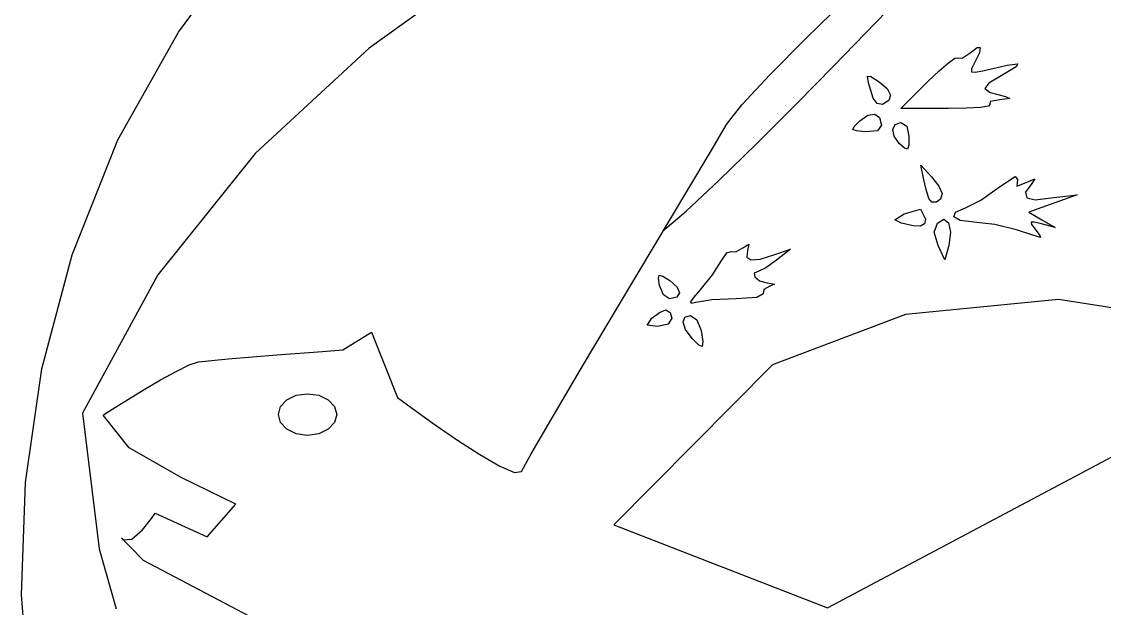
# Model space of a CAD drawing. Extents: x 23 to 528, y 384 to 592.
# Drawn here: x 349 to 404.4, y 531.3 to 561.3 of the extents above; entities that cross this region are included whole.
import ezdxf

# ---------------------------------------------------------------- set-up
doc = ezdxf.new("R2010")
doc.units = 0
doc.layers.get('0').update_dxf_attribs({"linetype": 'CONTINUOUS'})

msp = doc.modelspace()

# ---------------------------------------------------------------- linework, layer by layer
at = {"color": 0}
for p, q in [((356.99, 560.744), (360.761, 565.845)), ((373.193, 564.55), (366.748, 559.922)), ((389.096, 560.416), (391.118, 562.388)), ((392.144, 560.666), (393.252, 561.809)), ((353.896, 555.223), (356.99, 560.744)), ((387.258, 558.56), (389.096, 560.416)), ((390.539, 559.019), (392.144, 560.666)), ((366.748, 559.922), (360.913, 554.528)), ((397.111, 559.4), (397.517, 559.675)), ((397.517, 559.675), (397.873, 559.947)), ((397.986, 559.689), (397.743, 559.167)), ((397.873, 559.947), (398.029, 559.95)), ((398.029, 559.95), (397.986, 559.689)), ((395.93, 558.768), (396.399, 559.167)), ((396.399, 559.167), (396.734, 559.4)), ((396.734, 559.4), (396.882, 559.421)), ((396.882, 559.421), (397.111, 559.4)), ((397.743, 559.167), (397.591, 558.856)), ((399.408, 559.05), (399.958, 559.118)), ((399.958, 559.118), (399.867, 558.959)), ((385.83, 557.026), (387.258, 558.56)), ((388.627, 557.075), (390.539, 559.019)), ((395.372, 558.239), (395.93, 558.768)), ((397.591, 558.856), (397.591, 558.705)), ((397.591, 558.705), (397.775, 558.684)), ((397.775, 558.684), (398.166, 558.765)), ((398.166, 558.765), (399.408, 559.05)), ((399.182, 558.557), (398.477, 558.133)), ((399.867, 558.959), (399.182, 558.557)), ((392.31, 558.144), (392.257, 558.482)), ((392.257, 558.482), (392.426, 558.468)), ((392.55, 557.368), (392.31, 558.144)), ((392.426, 558.468), (392.85, 558.2)), ((392.85, 558.2), (393.266, 557.848)), ((393.961, 556.828), (395.372, 558.239)), ((398.477, 558.133), (398.258, 557.855)), ((393.266, 557.848), (393.435, 557.516)), ((393.435, 557.516), (393.358, 557.237)), ((398.258, 557.855), (398.537, 557.646)), ((398.537, 557.646), (399.323, 557.438)), ((385.043, 556.013), (385.83, 557.026)), ((386.599, 555.046), (388.627, 557.075)), ((392.748, 557.086), (392.55, 557.368)), ((393.026, 557.033), (392.748, 557.086)), ((393.358, 557.237), (393.026, 557.033)), ((398.455, 556.951), (398.036, 556.884)), ((398.522, 557.033), (398.455, 556.951)), ((398.53, 557.191), (398.522, 557.033)), ((399.041, 557.28), (398.53, 557.191)), ((399.538, 557.339), (399.041, 557.28)), ((399.323, 557.438), (399.538, 557.339)), ((391.873, 556.204), (392.285, 556.489)), ((392.285, 556.489), (392.638, 556.539)), ((392.638, 556.539), (392.882, 556.366)), ((392.882, 556.366), (392.973, 555.974)), ((396.406, 556.824), (393.961, 556.828)), ((397.33, 556.842), (396.406, 556.824)), ((398.036, 556.884), (397.33, 556.842)), ((384.309, 554.757), (385.043, 556.013)), ((391.509, 555.759), (391.576, 555.914)), ((391.576, 555.914), (391.873, 556.204)), ((392.973, 555.974), (392.769, 555.692)), ((393.552, 555.763), (393.668, 556.02)), ((393.668, 556.02), (393.961, 556.122)), ((393.961, 556.122), (394.271, 555.935)), ((394.271, 555.935), (394.384, 555.417)), ((391.689, 555.681), (391.509, 555.759)), ((392.151, 555.639), (391.689, 555.681)), ((392.769, 555.692), (392.151, 555.639)), ((393.619, 555.413), (393.552, 555.763)), ((393.876, 555.046), (393.619, 555.413)), ((394.384, 555.417), (394.37, 554.951)), ((351.549, 549.346), (353.896, 555.223)), ((383.011, 552.577), (384.309, 554.757)), ((384.655, 553.141), (386.599, 555.046)), ((394.152, 554.796), (393.876, 555.046)), ((394.303, 554.754), (394.152, 554.796)), ((394.37, 554.951), (394.303, 554.754)), ((360.913, 554.528), (355.942, 548.323)), ((395.132, 553.261), (394.984, 553.932)), ((394.984, 553.932), (395.531, 553.343)), ((382.979, 551.575), (384.655, 553.141)), ((395.27, 552.683), (395.132, 553.261)), ((395.531, 553.343), (395.919, 552.849)), ((399.023, 552.817), (399.81, 553.353)), ((399.81, 553.353), (399.944, 553.205)), ((399.944, 553.205), (399.902, 552.863)), ((399.902, 552.863), (400.389, 553.043)), ((400.389, 553.043), (400.83, 553.237)), ((400.83, 553.237), (400.664, 552.993)), ((381.349, 549.794), (383.011, 552.577)), ((395.397, 552.224), (395.27, 552.683)), ((395.919, 552.849), (396.078, 552.478)), ((396.078, 552.478), (395.99, 552.192)), ((398.053, 552.147), (399.023, 552.817)), ((400.664, 552.993), (400.353, 552.549)), ((400.353, 552.549), (400.41, 552.259)), ((395.556, 552.03), (395.397, 552.224)), ((395.785, 552.03), (395.556, 552.03)), ((395.99, 552.192), (395.785, 552.03)), ((397.277, 551.755), (398.053, 552.147)), ((400.41, 552.259), (400.84, 552.154)), ((402.992, 552.411), (400.509, 551.529)), ((400.84, 552.154), (401.652, 552.252)), ((401.652, 552.252), (402.992, 552.411)), ((381.776, 550.552), (382.979, 551.575)), ((393.661, 551.131), (394.137, 551.445)), ((394.137, 551.445), (394.97, 551.677)), ((394.97, 551.677), (395.231, 551.166)), ((396.681, 551.286), (396.762, 551.522)), ((396.762, 551.522), (397.277, 551.755)), ((400.509, 551.529), (401.186, 551.134)), ((393.996, 550.961), (393.661, 551.131)), ((394.6, 550.831), (393.996, 550.961)), ((394.977, 550.817), (394.6, 550.831)), ((395.175, 550.926), (394.977, 550.817)), ((395.231, 551.166), (395.175, 550.926)), ((395.668, 550.496), (395.848, 550.965)), ((395.848, 550.965), (396.173, 551.166)), ((396.173, 551.166), (396.409, 550.975)), ((396.409, 550.975), (396.508, 550.499)), ((397.002, 551.102), (396.681, 551.286)), ((397.7, 551.021), (397.002, 551.102)), ((398.78, 550.894), (397.7, 551.021)), ((399.888, 550.623), (398.78, 550.894)), ((400.798, 551.018), (400.636, 551.014)), ((400.636, 551.014), (400.657, 550.901)), ((400.657, 550.901), (400.844, 550.658)), ((401.161, 550.93), (400.798, 551.018)), ((401.863, 550.736), (401.161, 550.93)), ((401.186, 551.134), (401.863, 550.736)), ((395.87, 549.829), (395.668, 550.496)), ((396.508, 550.499), (396.42, 549.829)), ((400.717, 550.355), (399.888, 550.623)), ((401.122, 550.224), (400.717, 550.355)), ((400.844, 550.658), (401.084, 550.34)), ((401.084, 550.34), (401.122, 550.224)), ((379.525, 546.735), (381.349, 549.794)), ((385.523, 549.501), (385.875, 549.702)), ((385.875, 549.702), (386.189, 549.896)), ((386.189, 549.896), (386.122, 549.557)), ((396.219, 549.088), (395.87, 549.829)), ((396.42, 549.829), (396.219, 549.088)), ((350.011, 543.507), (351.549, 549.346)), ((384.778, 549.017), (385.064, 549.437)), ((385.064, 549.437), (385.279, 549.515)), ((385.279, 549.515), (385.523, 549.501)), ((386.122, 549.557), (386.08, 549.226)), ((386.08, 549.226), (386.295, 549.081)), ((386.771, 549.123), (387.523, 549.353)), ((387.523, 549.353), (388.317, 549.638)), ((388.317, 549.638), (387.611, 549.077)), ((384.32, 548.312), (384.778, 549.017)), ((386.295, 549.081), (386.771, 549.123)), ((387.05, 548.675), (386.694, 548.506)), ((387.611, 549.077), (387.05, 548.675)), ((355.942, 548.323), (352.089, 541.246)), ((381.561, 548.146), (381.6, 548.301)), ((381.621, 547.772), (381.561, 548.146)), ((381.6, 548.301), (381.78, 548.255)), ((381.78, 548.255), (382.15, 548.023)), ((383.695, 547.539), (384.32, 548.312)), ((386.694, 548.506), (386.454, 548.411)), ((386.454, 548.411), (386.493, 548.21)), ((386.493, 548.21), (386.74, 548.009)), ((381.822, 547.292), (381.621, 547.772)), ((382.15, 548.023), (382.524, 547.695)), ((382.524, 547.695), (382.644, 547.391)), ((383.364, 547.155), (383.695, 547.539)), ((386.74, 548.009), (387.117, 547.903)), ((386.951, 547.575), (386.92, 547.352)), ((387.255, 547.74), (386.951, 547.575)), ((387.117, 547.903), (387.509, 547.85)), ((387.509, 547.85), (387.255, 547.74)), ((382.125, 547.088), (381.822, 547.292)), ((382.51, 547.176), (382.125, 547.088)), ((382.644, 547.391), (382.51, 547.176)), ((383.219, 546.933), (383.364, 547.155)), ((383.258, 546.855), (383.219, 546.933)), ((384.291, 547.035), (383.473, 546.904)), ((385.537, 547.088), (384.291, 547.035)), ((386.588, 547.165), (385.537, 547.088)), ((386.92, 547.352), (386.588, 547.165)), ((402.033, 547.056), (394.204, 546.298)), ((409.861, 545.842), (402.033, 547.056)), ((377.733, 543.726), (379.525, 546.735)), ((381.222, 546.1), (381.61, 546.4)), ((381.61, 546.4), (381.945, 546.523)), ((381.945, 546.523), (382.161, 546.4)), ((382.161, 546.4), (382.249, 546.1)), ((383.473, 546.904), (383.258, 546.855)), ((380.989, 545.747), (381.222, 546.1)), ((382.249, 546.1), (382.058, 545.79)), ((382.831, 545.892), (382.912, 546.149)), ((382.954, 545.514), (382.831, 545.892)), ((382.912, 546.149), (383.205, 546.245)), ((383.205, 546.245), (383.522, 546.015)), ((383.522, 546.015), (383.745, 545.465)), ((394.204, 546.298), (387.406, 543.719)), ((365.4, 544.477), (366.875, 545.387)), ((366.875, 545.387), (368.205, 542.047)), ((381.522, 545.677), (380.989, 545.747)), ((382.058, 545.79), (381.522, 545.677)), ((383.282, 545.063), (382.954, 545.514)), ((383.745, 545.465), (383.833, 544.901)), ((383.625, 544.717), (383.282, 545.063)), ((383.801, 544.657), (383.625, 544.717)), ((383.833, 544.901), (383.801, 544.657)), ((359.541, 544.029), (362.038, 544.23)), ((362.038, 544.23), (364.37, 544.403)), ((364.37, 544.403), (365.4, 544.477)), ((356.877, 543.38), (357.547, 543.708)), ((357.547, 543.708), (358.013, 543.87)), ((358.013, 543.87), (359.541, 544.029)), ((376.174, 541.094), (377.733, 543.726)), ((387.406, 543.719), (379.286, 535.52)), ((349.16, 537.69), (350.011, 543.507)), ((356.08, 542.939), (356.877, 543.38)), ((355.244, 542.445), (356.08, 542.939)), ((353.776, 541.542), (354.446, 541.962)), ((354.446, 541.962), (355.244, 542.445)), ((362.546, 541.927), (363.022, 542.156)), ((363.022, 542.156), (363.605, 542.237)), ((363.605, 542.237), (364.187, 542.156)), ((364.187, 542.156), (364.659, 541.927)), ((368.205, 542.047), (368.466, 541.853)), ((353.31, 541.249), (353.776, 541.542)), ((362.109, 541.172), (362.225, 541.588)), ((362.225, 541.588), (362.546, 541.927)), ((364.659, 541.927), (364.98, 541.588)), ((364.98, 541.588), (365.1, 541.172)), ((368.466, 541.853), (369.157, 541.348)), ((352.089, 541.246), (352.944, 534.289)), ((353.138, 541.136), (353.31, 541.249)), ((354.468, 539.468), (353.138, 541.136)), ((362.225, 540.759), (362.109, 541.172)), ((365.1, 541.172), (364.98, 540.759)), ((369.157, 541.348), (370.134, 540.646)), ((375.049, 539.161), (376.174, 541.094)), ((362.546, 540.417), (362.225, 540.759)), ((363.022, 540.187), (362.546, 540.417)), ((364.659, 540.417), (364.187, 540.187)), ((364.98, 540.759), (364.659, 540.417)), ((370.134, 540.646), (371.27, 539.866)), ((390.215, 531.273), (407.645, 540.53)), ((363.605, 540.103), (363.022, 540.187)), ((364.187, 540.187), (363.605, 540.103)), ((371.27, 539.866), (372.417, 539.122)), ((357.128, 537.951), (354.468, 539.468)), ((374.558, 538.254), (375.049, 539.161)), ((372.417, 539.122), (373.44, 538.529)), ((373.44, 538.529), (374.198, 538.201)), ((374.198, 538.201), (374.558, 538.254)), ((348.97, 531.936), (349.16, 537.69)), ((359.936, 536.586), (357.128, 537.951)), ((358.457, 534.913), (359.936, 536.586)), ((355.152, 535.277), (355.607, 535.852)), ((355.607, 535.852), (355.798, 536.127)), ((355.798, 536.127), (358.457, 534.913)), ((379.286, 535.52), (390.215, 531.273)), ((354.147, 534.79), (354.087, 534.85)), ((354.087, 534.85), (354.171, 534.762)), ((354.302, 534.628), (354.147, 534.79)), ((354.171, 534.762), (354.612, 534.786)), ((354.612, 534.786), (355.152, 535.277)), ((352.944, 534.289), (353.811, 531.23)), ((354.524, 534.402), (354.302, 534.628)), ((354.76, 534.155), (354.524, 534.402)), ((354.983, 533.929), (354.76, 534.155)), ((355.141, 533.763), (354.983, 533.929)), ((355.205, 533.7), (355.141, 533.763)), ((368.797, 526.567), (355.205, 533.7)), ((349.413, 526.288), (348.97, 531.936))]:
    msp.add_line(p, q, dxfattribs=at)

doc.saveas('drawing.dxf')
